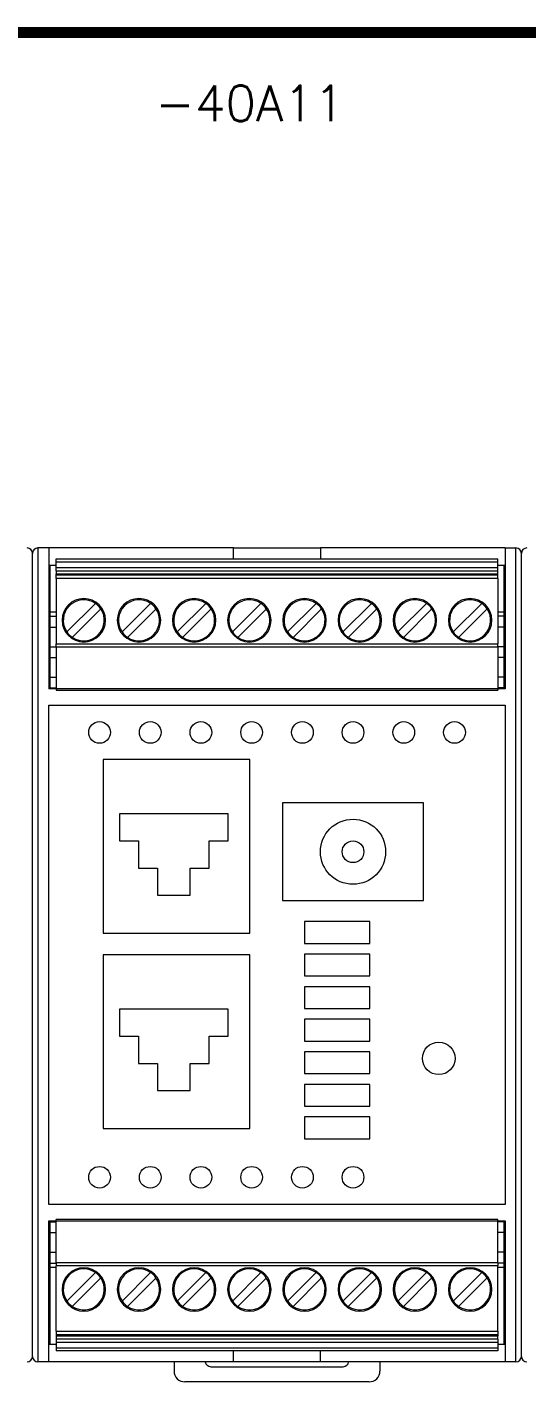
# Model space of a CAD drawing. Extents: x -2993 to 3661, y -4147 to -1441.
# Drawn here: x -2218.1 to -2172.1, y -2703.5 to -2578.7 of the extents above; entities that cross this region are included whole.
import ezdxf
from ezdxf.enums import TextEntityAlignment as Align

# ---------------------------------------------------------------- set-up
doc = ezdxf.new("R2010")
doc.units = 0
doc.header["$LTSCALE"] = 0.1
doc.header["$MEASUREMENT"] = 0
doc.layers.get('0').update_dxf_attribs({"linetype": 'CONTINUOUS'})
doc.layers.add('DIM', color=5, linetype='CONTINUOUS')
doc.styles.get("Standard").update_dxf_attribs({"font": 'simplex.shx'})

msp = doc.modelspace()

# ---------------------------------------------------------------- linework, layer by layer
at = {"color": 7, "linetype": 'Continuous', "lineweight": 13}
for p, q in [((-2216.14, -2626.67), (-2217.14, -2626.67)), ((-2217.14, -2626.67), (-2217.14, -2701.67)), ((-2199.14, -2626.67), (-2216.14, -2626.67)), ((-2216.14, -2626.67), (-2216.14, -2639.67)), ((-2199.14, -2627.67), (-2199.14, -2626.67)), ((-2199.14, -2626.67), (-2191.14, -2626.67)), ((-2191.14, -2626.67), (-2191.14, -2627.67)), ((-2174.14, -2626.67), (-2191.14, -2626.67)), ((-2174.14, -2626.67), (-2174.14, -2639.67)), ((-2174.14, -2626.67), (-2173.14, -2626.67)), ((-2173.14, -2701.67), (-2173.14, -2626.67)), ((-2217.64, -2632.32), (-2217.64, -2627.17)), ((-2217.64, -2632.32), (-2217.64, -2627.17)), ((-2217.64, -2701.17), (-2217.64, -2627.17)), ((-2217.64, -2701.17), (-2217.64, -2627.17)), ((-2217.64, -2701.17), (-2217.64, -2627.17)), ((-2217.64, -2701.17), (-2217.64, -2627.17)), ((-2215.46, -2627.67), (-2174.82, -2627.67)), ((-2215.46, -2627.97), (-2215.46, -2627.67)), ((-2174.82, -2627.97), (-2215.46, -2627.97)), ((-2215.46, -2628.47), (-2215.46, -2627.97)), ((-2174.82, -2627.97), (-2174.82, -2627.67)), ((-2174.82, -2628.47), (-2174.82, -2627.97)), ((-2172.64, -2632.32), (-2172.64, -2627.17)), ((-2172.64, -2701.17), (-2172.64, -2627.17)), ((-2172.64, -2701.17), (-2172.64, -2627.17)), ((-2216.14, -2628.27), (-2215.46, -2628.27)), ((-2216.04, -2628.27), (-2216.04, -2639.37)), ((-2215.46, -2628.47), (-2174.82, -2628.47)), ((-2215.46, -2628.77), (-2215.46, -2628.47)), ((-2215.46, -2628.77), (-2174.82, -2628.77)), ((-2215.46, -2628.77), (-2215.46, -2629.08)), ((-2174.82, -2629.08), (-2215.46, -2629.08)), ((-2215.46, -2629.19), (-2215.46, -2629.08)), ((-2174.82, -2629.19), (-2215.46, -2629.19)), ((-2215.46, -2629.49), (-2215.46, -2629.19)), ((-2174.82, -2628.27), (-2174.14, -2628.27)), ((-2174.82, -2628.77), (-2174.82, -2628.47)), ((-2174.82, -2629.08), (-2174.82, -2628.77)), ((-2174.82, -2629.19), (-2174.82, -2629.08)), ((-2174.82, -2629.49), (-2174.82, -2629.19)), ((-2174.24, -2639.37), (-2174.24, -2628.27)), ((-2174.82, -2629.49), (-2215.46, -2629.49)), ((-2215.46, -2629.49), (-2215.46, -2635.51)), ((-2174.82, -2629.49), (-2174.82, -2635.51)), ((-2214.48, -2634.41), (-2211.85, -2631.78)), ((-2209.4, -2634.41), (-2206.77, -2631.78)), ((-2204.32, -2634.41), (-2201.69, -2631.78)), ((-2199.24, -2634.41), (-2196.61, -2631.78)), ((-2194.16, -2634.41), (-2191.53, -2631.78)), ((-2189.08, -2634.41), (-2186.45, -2631.78)), ((-2184, -2634.41), (-2181.37, -2631.78)), ((-2178.92, -2634.41), (-2176.29, -2631.78)), ((-2216.04, -2632.57), (-2215.46, -2632.57)), ((-2216.04, -2632.97), (-2215.46, -2632.97)), ((-2211.35, -2632.28), (-2213.98, -2634.91)), ((-2206.27, -2632.28), (-2208.9, -2634.91)), ((-2201.19, -2632.28), (-2203.82, -2634.91)), ((-2196.11, -2632.28), (-2198.74, -2634.91)), ((-2191.03, -2632.28), (-2193.66, -2634.91)), ((-2185.95, -2632.28), (-2188.58, -2634.91)), ((-2180.87, -2632.28), (-2183.5, -2634.91)), ((-2175.79, -2632.28), (-2178.42, -2634.91)), ((-2174.82, -2632.57), (-2174.24, -2632.57)), ((-2174.24, -2632.97), (-2174.82, -2632.97)), ((-2216.04, -2633.97), (-2215.46, -2633.97)), ((-2174.24, -2633.97), (-2174.82, -2633.97)), ((-2215.46, -2635.51), (-2174.82, -2635.51)), ((-2215.46, -2635.81), (-2215.46, -2635.51)), ((-2174.82, -2635.81), (-2174.82, -2635.51)), ((-2216.04, -2635.77), (-2215.46, -2635.77)), ((-2216.04, -2636.77), (-2215.46, -2636.77)), ((-2174.82, -2635.81), (-2215.46, -2635.81)), ((-2215.46, -2635.81), (-2215.46, -2639.79)), ((-2174.24, -2635.77), (-2174.82, -2635.77)), ((-2174.82, -2635.81), (-2174.82, -2639.79)), ((-2174.24, -2636.77), (-2174.82, -2636.77)), ((-2217.64, -2653.67), (-2217.64, -2636.99)), ((-2217.64, -2653.67), (-2217.64, -2636.99)), ((-2172.64, -2653.67), (-2172.64, -2636.99)), ((-2216.04, -2638.57), (-2215.46, -2638.57)), ((-2174.24, -2638.57), (-2174.82, -2638.57)), ((-2216.14, -2639.37), (-2216.04, -2639.37)), ((-2174.14, -2639.67), (-2216.14, -2639.67)), ((-2216.04, -2639.37), (-2216.04, -2639.67)), ((-2216.04, -2639.57), (-2215.46, -2639.57)), ((-2215.46, -2639.79), (-2174.82, -2639.79)), ((-2174.24, -2639.57), (-2174.82, -2639.57)), ((-2174.24, -2639.37), (-2174.14, -2639.37)), ((-2174.24, -2639.67), (-2174.24, -2639.37)), ((-2216.14, -2641.17), (-2174.14, -2641.17)), ((-2216.14, -2687.17), (-2216.14, -2641.17)), ((-2174.14, -2641.17), (-2174.14, -2687.17)), ((-2197.64, -2646.17), (-2211.14, -2646.17)), ((-2197.64, -2646.17), (-2211.14, -2646.17)), ((-2211.14, -2646.17), (-2211.14, -2662.17)), ((-2211.14, -2646.17), (-2211.14, -2662.17)), ((-2197.64, -2662.17), (-2197.64, -2646.17)), ((-2197.64, -2662.17), (-2197.64, -2646.17)), ((-2181.64, -2650.17), (-2194.64, -2650.17)), ((-2194.64, -2650.17), (-2194.64, -2659.17)), ((-2181.64, -2659.17), (-2181.64, -2650.17)), ((-2199.64, -2651.17), (-2209.64, -2651.17)), ((-2209.64, -2651.17), (-2209.64, -2653.67)), ((-2199.64, -2653.67), (-2199.64, -2651.17)), ((-2209.64, -2653.67), (-2207.89, -2653.67)), ((-2207.89, -2653.67), (-2207.89, -2656.17)), ((-2201.39, -2653.67), (-2199.64, -2653.67)), ((-2201.39, -2656.17), (-2201.39, -2653.67)), ((-2207.89, -2656.17), (-2206.14, -2656.17)), ((-2206.14, -2656.17), (-2206.14, -2658.67)), ((-2203.14, -2658.67), (-2203.14, -2656.17)), ((-2203.14, -2656.17), (-2201.39, -2656.17)), ((-2206.14, -2658.67), (-2203.14, -2658.67)), ((-2194.64, -2659.17), (-2181.64, -2659.17)), ((-2186.59, -2661.11), (-2192.59, -2661.11)), ((-2192.59, -2661.11), (-2192.59, -2663.11)), ((-2186.59, -2663.11), (-2186.59, -2661.11)), ((-2211.14, -2662.17), (-2197.64, -2662.17)), ((-2211.14, -2662.17), (-2197.64, -2662.17)), ((-2197.64, -2664.17), (-2211.14, -2664.17)), ((-2197.64, -2664.17), (-2211.14, -2664.17)), ((-2211.14, -2664.17), (-2211.14, -2680.17)), ((-2211.14, -2664.17), (-2211.14, -2680.17)), ((-2197.64, -2680.17), (-2197.64, -2664.17)), ((-2197.64, -2680.17), (-2197.64, -2664.17)), ((-2192.59, -2663.11), (-2186.59, -2663.11)), ((-2192.59, -2664.11), (-2192.59, -2666.11)), ((-2186.59, -2664.11), (-2192.59, -2664.11)), ((-2186.59, -2666.11), (-2186.59, -2664.11)), ((-2192.59, -2666.11), (-2186.59, -2666.11)), ((-2186.59, -2667.11), (-2192.59, -2667.11)), ((-2192.59, -2667.11), (-2192.59, -2669.11)), ((-2186.59, -2669.11), (-2186.59, -2667.11)), ((-2199.64, -2669.17), (-2209.64, -2669.17)), ((-2209.64, -2669.17), (-2209.64, -2671.67)), ((-2199.64, -2671.67), (-2199.64, -2669.17)), ((-2192.59, -2669.11), (-2186.59, -2669.11)), ((-2192.59, -2670.11), (-2192.59, -2672.11)), ((-2186.59, -2670.11), (-2192.59, -2670.11)), ((-2186.59, -2672.11), (-2186.59, -2670.11)), ((-2209.64, -2671.67), (-2207.89, -2671.67)), ((-2207.89, -2671.67), (-2207.89, -2674.17)), ((-2201.39, -2671.67), (-2199.64, -2671.67)), ((-2201.39, -2674.17), (-2201.39, -2671.67)), ((-2192.59, -2672.11), (-2186.59, -2672.11)), ((-2207.89, -2674.17), (-2206.14, -2674.17)), ((-2206.14, -2674.17), (-2206.14, -2676.67)), ((-2203.14, -2676.67), (-2203.14, -2674.17)), ((-2203.14, -2674.17), (-2201.39, -2674.17)), ((-2192.59, -2673.11), (-2192.59, -2675.11)), ((-2186.59, -2673.11), (-2192.59, -2673.11)), ((-2186.59, -2675.11), (-2186.59, -2673.11)), ((-2217.64, -2701.17), (-2217.64, -2674.67)), ((-2217.64, -2701.17), (-2217.64, -2674.67)), ((-2192.59, -2675.11), (-2186.59, -2675.11)), ((-2172.64, -2701.17), (-2172.64, -2674.67)), ((-2206.14, -2676.67), (-2203.14, -2676.67)), ((-2192.59, -2676.11), (-2192.59, -2678.11)), ((-2186.59, -2676.11), (-2192.59, -2676.11)), ((-2186.59, -2678.11), (-2186.59, -2676.11)), ((-2192.59, -2678.11), (-2186.59, -2678.11)), ((-2186.59, -2679.11), (-2192.59, -2679.11)), ((-2192.59, -2679.11), (-2192.59, -2681.11)), ((-2186.59, -2681.11), (-2186.59, -2679.11)), ((-2211.14, -2680.17), (-2197.64, -2680.17)), ((-2211.14, -2680.17), (-2197.64, -2680.17)), ((-2192.59, -2681.11), (-2186.59, -2681.11)), ((-2174.14, -2687.17), (-2216.14, -2687.17)), ((-2216.14, -2688.67), (-2174.14, -2688.67)), ((-2216.14, -2701.67), (-2216.14, -2688.67)), ((-2216.04, -2688.97), (-2216.14, -2688.97)), ((-2216.04, -2688.67), (-2216.04, -2688.97)), ((-2216.04, -2688.77), (-2215.46, -2688.77)), ((-2216.04, -2688.97), (-2216.04, -2700.07)), ((-2174.82, -2688.55), (-2215.46, -2688.55)), ((-2215.46, -2692.53), (-2215.46, -2688.55)), ((-2174.82, -2692.53), (-2174.82, -2688.55)), ((-2174.24, -2688.77), (-2174.82, -2688.77)), ((-2174.24, -2688.97), (-2174.24, -2688.67)), ((-2174.14, -2688.97), (-2174.24, -2688.97)), ((-2174.24, -2700.07), (-2174.24, -2688.97)), ((-2174.14, -2688.67), (-2174.14, -2701.67)), ((-2216.04, -2689.77), (-2215.46, -2689.77)), ((-2174.24, -2689.77), (-2174.82, -2689.77)), ((-2216.04, -2691.57), (-2215.46, -2691.57)), ((-2174.24, -2691.57), (-2174.82, -2691.57)), ((-2216.04, -2692.57), (-2215.46, -2692.57)), ((-2215.46, -2692.97), (-2216.04, -2692.97)), ((-2215.46, -2692.53), (-2174.82, -2692.53)), ((-2215.46, -2692.53), (-2215.46, -2692.83)), ((-2174.82, -2692.83), (-2215.46, -2692.83)), ((-2215.46, -2698.85), (-2215.46, -2692.83)), ((-2174.82, -2692.53), (-2174.82, -2692.83)), ((-2174.24, -2692.57), (-2174.82, -2692.57)), ((-2174.82, -2698.85), (-2174.82, -2692.83)), ((-2174.24, -2692.97), (-2174.82, -2692.97)), ((-2214.48, -2696.07), (-2211.85, -2693.44)), ((-2211.35, -2693.94), (-2213.98, -2696.57)), ((-2209.4, -2696.07), (-2206.77, -2693.44)), ((-2206.27, -2693.94), (-2208.9, -2696.57)), ((-2204.32, -2696.07), (-2201.69, -2693.44)), ((-2201.19, -2693.94), (-2203.82, -2696.57)), ((-2199.24, -2696.07), (-2196.61, -2693.44)), ((-2196.11, -2693.94), (-2198.74, -2696.57)), ((-2194.16, -2696.07), (-2191.53, -2693.44)), ((-2191.03, -2693.94), (-2193.66, -2696.57)), ((-2189.08, -2696.07), (-2186.45, -2693.44)), ((-2185.95, -2693.94), (-2188.58, -2696.57)), ((-2184, -2696.07), (-2181.37, -2693.44)), ((-2180.87, -2693.94), (-2183.5, -2696.57)), ((-2178.92, -2696.07), (-2176.29, -2693.44)), ((-2175.79, -2693.94), (-2178.42, -2696.57)), ((-2215.46, -2698.85), (-2174.82, -2698.85)), ((-2215.46, -2698.85), (-2215.46, -2699.15)), ((-2215.46, -2699.15), (-2174.82, -2699.15)), ((-2215.46, -2699.15), (-2215.46, -2699.27)), ((-2174.82, -2698.85), (-2174.82, -2699.15)), ((-2174.82, -2699.15), (-2174.82, -2699.27)), ((-2215.46, -2700.07), (-2216.14, -2700.07)), ((-2215.46, -2699.27), (-2174.82, -2699.27)), ((-2215.46, -2699.27), (-2215.46, -2699.58)), ((-2174.82, -2699.58), (-2215.46, -2699.58)), ((-2215.46, -2699.58), (-2215.46, -2699.88)), ((-2174.82, -2699.88), (-2215.46, -2699.88)), ((-2215.46, -2699.88), (-2215.46, -2700.37)), ((-2215.46, -2700.37), (-2174.82, -2700.37)), ((-2215.46, -2700.37), (-2215.46, -2700.67)), ((-2174.82, -2699.58), (-2174.82, -2699.27)), ((-2174.82, -2699.58), (-2174.82, -2699.88)), ((-2174.82, -2699.88), (-2174.82, -2700.37)), ((-2174.14, -2700.07), (-2174.82, -2700.07)), ((-2174.82, -2700.37), (-2174.82, -2700.67)), ((-2216.14, -2701.67), (-2217.14, -2701.67)), ((-2199.14, -2701.67), (-2216.14, -2701.67)), ((-2174.82, -2700.67), (-2215.46, -2700.67)), ((-2204.61, -2701.67), (-2204.61, -2702.52)), ((-2199.14, -2701.67), (-2199.14, -2700.67)), ((-2191.14, -2701.67), (-2199.14, -2701.67)), ((-2191.14, -2701.67), (-2191.14, -2700.67)), ((-2174.14, -2701.67), (-2191.14, -2701.67)), ((-2185.66, -2701.67), (-2185.66, -2702.52)), ((-2173.14, -2701.67), (-2174.14, -2701.67)), ((-2201.24, -2702.12), (-2189.04, -2702.12)), ((-2186.66, -2703.52), (-2203.61, -2703.52))]:
    msp.add_line(p, q, dxfattribs=at)
for centre, radius in [((-2211.47, -2643.67), 1), ((-2206.8, -2643.67), 1), ((-2202.14, -2643.67), 1), ((-2197.47, -2643.67), 1), ((-2192.8, -2643.67), 1), ((-2188.14, -2643.67), 1), ((-2183.47, -2643.67), 1), ((-2178.8, -2643.67), 1), ((-2188.14, -2654.67), 3), ((-2188.14, -2654.67), 1), ((-2180.25, -2673.71), 1.5), ((-2211.47, -2684.67), 1), ((-2206.8, -2684.67), 1), ((-2202.14, -2684.67), 1), ((-2197.47, -2684.67), 1), ((-2192.8, -2684.67), 1), ((-2188.14, -2684.67), 1)]:
    msp.add_circle(centre, radius, dxfattribs=at)
for centre, radius, start, end in [((-2218.14, -2627.17), 0.5, 0, 89.9998), ((-2217.14, -2627.17), 0.5, 90.0002, 179.9998), ((-2173.14, -2627.17), 0.5, 0, 89.9998), ((-2172.14, -2627.17), 0.5, 90.0002, 179.9998), ((-2212.92, -2633.34), 2, 90, 270), ((-2212.92, -2633.34), 1.89, 55.6634, 135), ((-2212.92, -2633.34), 2, 270, 90), ((-2212.92, -2633.34), 1.89, 34.3365, 55.6635), ((-2207.84, -2633.34), 2, 90, 270), ((-2207.84, -2633.34), 1.89, 55.6634, 135), ((-2207.84, -2633.34), 2, 270, 90), ((-2207.84, -2633.34), 1.89, 34.3365, 55.6635), ((-2202.76, -2633.34), 2, 90, 270), ((-2202.76, -2633.34), 1.89, 55.6634, 135), ((-2202.76, -2633.34), 2, 270, 90), ((-2202.76, -2633.34), 1.89, 34.3365, 55.6635), ((-2197.68, -2633.34), 2, 90, 270), ((-2197.68, -2633.34), 1.89, 55.6634, 135), ((-2197.68, -2633.34), 2, 270, 90), ((-2197.68, -2633.34), 1.89, 34.3365, 55.6635), ((-2192.6, -2633.34), 2, 90, 270), ((-2192.6, -2633.34), 1.89, 55.6634, 135), ((-2192.6, -2633.34), 2, 270, 90), ((-2192.6, -2633.34), 1.89, 34.3365, 55.6635), ((-2187.52, -2633.34), 2, 90, 270), ((-2187.52, -2633.34), 1.89, 55.6634, 135), ((-2187.52, -2633.34), 2, 270, 90), ((-2187.52, -2633.34), 1.89, 34.3365, 55.6635), ((-2182.44, -2633.34), 2, 90, 270), ((-2182.44, -2633.34), 1.89, 55.6634, 135), ((-2182.44, -2633.34), 2, 270, 90), ((-2182.44, -2633.34), 1.89, 34.3365, 55.6635), ((-2177.36, -2633.34), 2, 90, 270), ((-2177.36, -2633.34), 1.89, 55.6634, 135), ((-2177.36, -2633.34), 2, 270, 90), ((-2177.36, -2633.34), 1.89, 34.3365, 55.6635), ((-2212.92, -2633.34), 1.89, 135, 214.3366), ((-2212.92, -2633.34), 1.89, 315, 34.3366), ((-2207.84, -2633.34), 1.89, 135, 214.3366), ((-2207.84, -2633.34), 1.89, 315, 34.3366), ((-2202.76, -2633.34), 1.89, 135, 214.3366), ((-2202.76, -2633.34), 1.89, 315, 34.3366), ((-2197.68, -2633.34), 1.89, 135, 214.3366), ((-2197.68, -2633.34), 1.89, 315, 34.3366), ((-2192.6, -2633.34), 1.89, 135, 214.3366), ((-2192.6, -2633.34), 1.89, 315, 34.3366), ((-2187.52, -2633.34), 1.89, 135, 214.3366), ((-2187.52, -2633.34), 1.89, 315, 34.3366), ((-2182.44, -2633.34), 1.89, 135, 214.3366), ((-2182.44, -2633.34), 1.89, 315, 34.3366), ((-2177.36, -2633.34), 1.89, 135, 214.3366), ((-2177.36, -2633.34), 1.89, 315, 34.3366), ((-2212.92, -2633.34), 1.89, 214.3365, 235.6635), ((-2212.92, -2633.34), 1.89, 235.6634, 315), ((-2207.84, -2633.34), 1.89, 214.3365, 235.6635), ((-2207.84, -2633.34), 1.89, 235.6634, 315), ((-2202.76, -2633.34), 1.89, 214.3365, 235.6635), ((-2202.76, -2633.34), 1.89, 235.6634, 315), ((-2197.68, -2633.34), 1.89, 214.3365, 235.6635), ((-2197.68, -2633.34), 1.89, 235.6634, 315), ((-2192.6, -2633.34), 1.89, 214.3365, 235.6635), ((-2192.6, -2633.34), 1.89, 235.6634, 315), ((-2187.52, -2633.34), 1.89, 214.3365, 235.6635), ((-2187.52, -2633.34), 1.89, 235.6634, 315), ((-2182.44, -2633.34), 1.89, 214.3365, 235.6635), ((-2182.44, -2633.34), 1.89, 235.6634, 315), ((-2177.36, -2633.34), 1.89, 214.3365, 235.6635), ((-2177.36, -2633.34), 1.89, 235.6634, 315), ((-2212.92, -2695), 2, 90, 270), ((-2212.92, -2695), 2, 270, 90), ((-2207.84, -2695), 2, 90, 270), ((-2207.84, -2695), 2, 270, 90), ((-2202.76, -2695), 2, 90, 270), ((-2202.76, -2695), 2, 270, 90), ((-2197.68, -2695), 2, 90, 270), ((-2197.68, -2695), 2, 270, 90), ((-2192.6, -2695), 2, 90, 270), ((-2192.6, -2695), 2, 270, 90), ((-2187.52, -2695), 2, 90, 270), ((-2187.52, -2695), 2, 270, 90), ((-2182.44, -2695), 2, 90, 270), ((-2182.44, -2695), 2, 270, 90), ((-2177.36, -2695), 2, 90, 270), ((-2177.36, -2695), 2, 270, 90), ((-2212.92, -2695), 1.89, 135, 214.3366), ((-2212.92, -2695), 1.89, 55.6634, 135), ((-2212.92, -2695), 1.89, 34.3365, 55.6635), ((-2212.92, -2695), 1.89, 315, 34.3366), ((-2207.84, -2695), 1.89, 135, 214.3366), ((-2207.84, -2695), 1.89, 55.6634, 135), ((-2207.84, -2695), 1.89, 34.3365, 55.6635), ((-2207.84, -2695), 1.89, 315, 34.3366), ((-2202.76, -2695), 1.89, 135, 214.3366), ((-2202.76, -2695), 1.89, 55.6634, 135), ((-2202.76, -2695), 1.89, 34.3365, 55.6635), ((-2202.76, -2695), 1.89, 315, 34.3366), ((-2197.68, -2695), 1.89, 135, 214.3366), ((-2197.68, -2695), 1.89, 55.6634, 135), ((-2197.68, -2695), 1.89, 34.3365, 55.6635), ((-2197.68, -2695), 1.89, 315, 34.3366), ((-2192.6, -2695), 1.89, 135, 214.3366), ((-2192.6, -2695), 1.89, 55.6634, 135), ((-2192.6, -2695), 1.89, 34.3365, 55.6635), ((-2192.6, -2695), 1.89, 315, 34.3366), ((-2187.52, -2695), 1.89, 135, 214.3366), ((-2187.52, -2695), 1.89, 55.6634, 135), ((-2187.52, -2695), 1.89, 34.3365, 55.6635), ((-2187.52, -2695), 1.89, 315, 34.3366), ((-2182.44, -2695), 1.89, 135, 214.3366), ((-2182.44, -2695), 1.89, 55.6634, 135), ((-2182.44, -2695), 1.89, 34.3365, 55.6635), ((-2182.44, -2695), 1.89, 315, 34.3366), ((-2177.36, -2695), 1.89, 135, 214.3366), ((-2177.36, -2695), 1.89, 55.6634, 135), ((-2177.36, -2695), 1.89, 34.3365, 55.6635), ((-2177.36, -2695), 1.89, 315, 34.3366), ((-2212.92, -2695), 1.89, 214.3365, 235.6635), ((-2212.92, -2695), 1.89, 235.6634, 315), ((-2207.84, -2695), 1.89, 214.3365, 235.6635), ((-2207.84, -2695), 1.89, 235.6634, 315), ((-2202.76, -2695), 1.89, 214.3365, 235.6635), ((-2202.76, -2695), 1.89, 235.6634, 315), ((-2197.68, -2695), 1.89, 214.3365, 235.6635), ((-2197.68, -2695), 1.89, 235.6634, 315), ((-2192.6, -2695), 1.89, 214.3365, 235.6635), ((-2192.6, -2695), 1.89, 235.6634, 315), ((-2187.52, -2695), 1.89, 214.3365, 235.6635), ((-2187.52, -2695), 1.89, 235.6634, 315), ((-2182.44, -2695), 1.89, 214.3365, 235.6635), ((-2182.44, -2695), 1.89, 235.6634, 315), ((-2177.36, -2695), 1.89, 214.3365, 235.6635), ((-2177.36, -2695), 1.89, 235.6634, 315), ((-2218.14, -2701.17), 0.5, 270.0002, 0), ((-2217.14, -2701.17), 0.5, 180.0002, 270), ((-2201.24, -2701.62), 0.5, 185.7392, 269.9999), ((-2189.04, -2701.62), 0.5, 270.0001, 354.2608), ((-2173.14, -2701.17), 0.5, 270.0002, 0), ((-2172.14, -2701.17), 0.5, 180.0002, 270), ((-2203.61, -2702.52), 1, 180.0004, 270), ((-2186.66, -2702.52), 1, 270.0001, 359.9999)]:
    msp.add_arc(centre, radius, start, end, dxfattribs=at)
at = {"layer": 'DIM', "lineweight": 13}
msp.add_line((-1782.6, -2579.17), (-2752.6, -2579.17), dxfattribs=at)
at = {"layer": 'DIM', "lineweight": 13, "const_width": 1}
msp.add_lwpolyline([(-2752.6, -2579.17), (-1782.6, -2579.17)], dxfattribs=at)

# ---------------------------------------------------------------- texts
at = {"lineweight": 13}
msp.add_text('-40A11', height=3.281, dxfattribs=at).set_placement((-2197.63, -2587.34), align=Align.CENTER)

doc.saveas('drawing.dxf')
